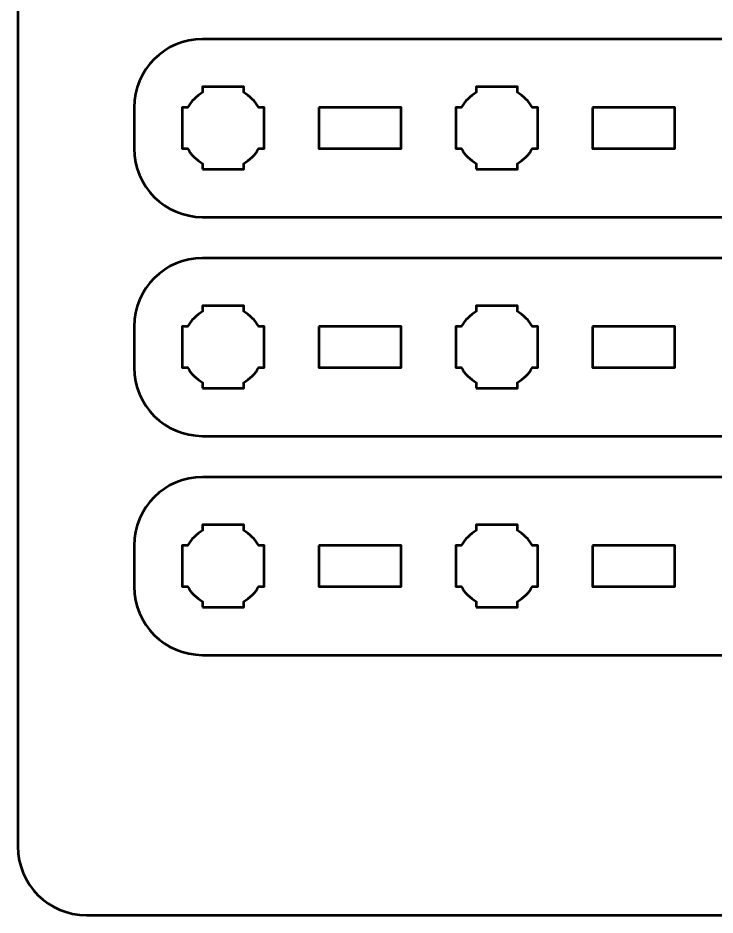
# Model space of a CAD drawing. Header units: centimetres. Extents: x -21 to 0, y -29.7 to 0.
# Drawn here: x -21 to -15.91, y -29.7 to -23.15 of the extents above; entities that cross this region are included whole.
import ezdxf

# ---------------------------------------------------------------- set-up
doc = ezdxf.new("R2010")
doc.units = ezdxf.units.CM
doc.header["$MEASUREMENT"] = 0
doc.layers.add('Layer 1', color=7, linetype='Continuous')

msp = doc.modelspace()

# ---------------------------------------------------------------- linework, layer by layer
at = {"layer": 'Layer 1', "color": 1, "lineweight": 53}
msp.add_open_spline([(-21.00003, -29.19995), (-21.00003, -29.19995), (-21.00003, -5.89992), (-21.00003, -5.89992), (-21.00003, -5.89992), (-21.00003, -5.81709), (-20.93286, -5.74992), (-20.85003, -5.74992), (-20.85003, -5.74992), (-20.7672, -5.74992), (-20.70003, -5.68275), (-20.70003, -5.59992), (-20.70003, -5.59992), (-20.70003, -5.51709), (-20.7672, -5.44992), (-20.85003, -5.44992), (-20.85003, -5.44992), (-20.93286, -5.44992), (-21.00003, -5.38275), (-21.00003, -5.29992), (-21.00003, -5.29992), (-21.00003, -5.21709), (-20.93286, -5.14992), (-20.85003, -5.14992), (-20.85003, -5.14992), (-20.7672, -5.14992), (-20.70003, -5.08275), (-20.70003, -4.99992), (-20.70003, -4.99992), (-20.70003, -4.91709), (-20.7672, -4.84992), (-20.85003, -4.84992), (-20.85003, -4.84992), (-20.93286, -4.84992), (-21.00003, -4.78275), (-21.00003, -4.69992), (-21.00003, -4.69992), (-21.00003, -4.61709), (-20.93286, -4.54992), (-20.85003, -4.54992), (-20.85003, -4.54992), (-20.7672, -4.54992), (-20.70003, -4.48275), (-20.70003, -4.39992), (-20.70003, -4.39992), (-20.70003, -4.31709), (-20.7672, -4.24992), (-20.85003, -4.24992), (-20.85003, -4.24992), (-20.93286, -4.24992), (-21.00003, -4.18275), (-21.00003, -4.09992), (-21.00003, -4.09992), (-21.00003, -4.01709), (-20.93286, -3.94992), (-20.85003, -3.94992), (-20.85003, -3.94992), (-20.7672, -3.94992), (-20.70003, -3.88275), (-20.70003, -3.79992), (-20.70003, -3.79992), (-20.70003, -3.71709), (-20.7672, -3.64992), (-20.85003, -3.64992), (-20.85003, -3.64992), (-20.93286, -3.64992), (-21.00003, -3.58275), (-21.00003, -3.49992), (-21.00003, -3.49992), (-21.00003, -3.41709), (-20.93286, -3.34992), (-20.85003, -3.34992), (-20.85003, -3.34992), (-20.7672, -3.34992), (-20.70003, -3.28275), (-20.70003, -3.19992), (-20.70003, -3.19992), (-20.70003, -3.11709), (-20.7672, -3.04992), (-20.85003, -3.04992), (-20.85003, -3.04992), (-20.93286, -3.04992), (-21.00003, -2.98275), (-21.00003, -2.89992), (-21.00003, -2.89992), (-21.00003, -2.81709), (-20.93286, -2.74992), (-20.85003, -2.74992), (-20.85003, -2.74992), (-20.7672, -2.74992), (-20.70003, -2.68275), (-20.70003, -2.59992), (-20.70003, -2.59992), (-20.70003, -2.51709), (-20.7672, -2.44992), (-20.85003, -2.44992), (-20.85003, -2.44992), (-20.93286, -2.44992), (-21.00003, -2.38275), (-21.00003, -2.29992), (-21.00003, -2.29992), (-21.00003, -2.21709), (-20.93286, -2.14992), (-20.85003, -2.14992), (-20.85003, -2.14992), (-20.7672, -2.14992), (-20.70003, -2.08275), (-20.70003, -1.99992), (-20.70003, -1.99992), (-20.70003, -1.91709), (-20.7672, -1.84992), (-20.85003, -1.84992), (-20.85003, -1.84992), (-20.93286, -1.84992), (-21.00003, -1.78275), (-21.00003, -1.69992), (-21.00003, -1.69992), (-21.00003, -1.61709), (-20.93286, -1.54992), (-20.85003, -1.54992), (-20.85003, -1.54992), (-20.7672, -1.54992), (-20.70003, -1.48275), (-20.70003, -1.39992), (-20.70003, -1.39992), (-20.70003, -1.31709), (-20.7672, -1.24992), (-20.85003, -1.24992), (-20.85003, -1.24992), (-20.93286, -1.24992), (-21.00003, -1.18275), (-21.00003, -1.09992), (-21.00003, -1.09992), (-21.00003, -1.09992), (-21.00003, -0.49992), (-21.00003, -0.49992), (-21.00003, -0.49992), (-21.00003, -0.22295), (-20.77694, 0.00004), (-20.49994, 0.00004), (-20.49994, 0.00004), (-20.49994, 0.00004), (-0.50008, 0.00004), (-0.50008, 0.00004), (-0.50008, 0.00004), (-0.22294, 0.00004), (0.00002, -0.22295), (0.00002, -0.49992), (0.00002, -0.49992), (0.00002, -0.49992), (0.00002, -29.19995), (0.00002, -29.19995), (0.00002, -29.19995), (0.00002, -29.47695), (-0.22294, -29.70004), (-0.50008, -29.70004), (-0.50008, -29.70004), (-0.50008, -29.70004), (-20.49994, -29.70004), (-20.49994, -29.70004), (-20.49994, -29.70004), (-20.77694, -29.70004), (-21.00003, -29.47695), (-21.00003, -29.19995)], degree=3, knots=[0, 0, 0, 0, 0.0243902, 0.0243902, 0.0243902, 0.0243902, 0.0487805, 0.0487805, 0.0487805, 0.0487805, 0.0731707, 0.0731707, 0.0731707, 0.0731707, 0.097561, 0.097561, 0.097561, 0.097561, 0.1219512, 0.1219512, 0.1219512, 0.1219512, 0.1463415, 0.1463415, 0.1463415, 0.1463415, 0.1707317, 0.1707317, 0.1707317, 0.1707317, 0.195122, 0.195122, 0.195122, 0.195122, 0.2195122, 0.2195122, 0.2195122, 0.2195122, 0.2439024, 0.2439024, 0.2439024, 0.2439024, 0.2682927, 0.2682927, 0.2682927, 0.2682927, 0.2926829, 0.2926829, 0.2926829, 0.2926829, 0.3170732, 0.3170732, 0.3170732, 0.3170732, 0.3414634, 0.3414634, 0.3414634, 0.3414634, 0.3658537, 0.3658537, 0.3658537, 0.3658537, 0.3902439, 0.3902439, 0.3902439, 0.3902439, 0.4146341, 0.4146341, 0.4146341, 0.4146341, 0.4390244, 0.4390244, 0.4390244, 0.4390244, 0.4634146, 0.4634146, 0.4634146, 0.4634146, 0.4878049, 0.4878049, 0.4878049, 0.4878049, 0.5121951, 0.5121951, 0.5121951, 0.5121951, 0.5365854, 0.5365854, 0.5365854, 0.5365854, 0.5609756, 0.5609756, 0.5609756, 0.5609756, 0.5853659, 0.5853659, 0.5853659, 0.5853659, 0.6097561, 0.6097561, 0.6097561, 0.6097561, 0.6341463, 0.6341463, 0.6341463, 0.6341463, 0.6585366, 0.6585366, 0.6585366, 0.6585366, 0.6829268, 0.6829268, 0.6829268, 0.6829268, 0.7073171, 0.7073171, 0.7073171, 0.7073171, 0.7317073, 0.7317073, 0.7317073, 0.7317073, 0.7560976, 0.7560976, 0.7560976, 0.7560976, 0.7804878, 0.7804878, 0.7804878, 0.7804878, 0.804878, 0.804878, 0.804878, 0.804878, 0.8292683, 0.8292683, 0.8292683, 0.8292683, 0.8536585, 0.8536585, 0.8536585, 0.8536585, 0.8780488, 0.8780488, 0.8780488, 0.8780488, 0.902439, 0.902439, 0.902439, 0.902439, 0.9268293, 0.9268293, 0.9268293, 0.9268293, 0.9512195, 0.9512195, 0.9512195, 0.9512195, 0.9756098, 0.9756098, 0.9756098, 0.9756098, 1, 1, 1, 1], dxfattribs=at)
at = {"layer": 'Layer 1', "color": 3, "lineweight": 53}
for points in [[(-19.64996, -23.29999), (-19.64996, -23.29999), (-11.35005, -23.29999), (-11.35005, -23.29999), (-11.35005, -23.29999), (-11.07305, -23.29999), (-10.84995, -23.52308), (-10.84995, -23.80008), (-10.84995, -23.80008), (-10.84995, -23.80008), (-10.84995, -24.10009), (-10.84995, -24.10009), (-10.84995, -24.10009), (-10.84995, -24.37705), (-11.07305, -24.60001), (-11.35005, -24.60001), (-11.35005, -24.60001), (-11.35005, -24.60001), (-19.64996, -24.60001), (-19.64996, -24.60001), (-19.64996, -24.60001), (-19.92696, -24.60001), (-20.15006, -24.37705), (-20.15006, -24.10009), (-20.15006, -24.10009), (-20.15006, -24.10009), (-20.15006, -23.80008), (-20.15006, -23.80008), (-20.15006, -23.80008), (-20.15006, -23.52308), (-19.92696, -23.29999), (-19.64996, -23.29999)], [(-19.64996, -24.89999), (-19.64996, -24.89999), (-11.35005, -24.89999), (-11.35005, -24.89999), (-11.35005, -24.89999), (-11.07305, -24.89999), (-10.84995, -25.12308), (-10.84995, -25.40008), (-10.84995, -25.40008), (-10.84995, -25.40008), (-10.84995, -25.70009), (-10.84995, -25.70009), (-10.84995, -25.70009), (-10.84995, -25.97705), (-11.07305, -26.20001), (-11.35005, -26.20001), (-11.35005, -26.20001), (-11.35005, -26.20001), (-19.64996, -26.20001), (-19.64996, -26.20001), (-19.64996, -26.20001), (-19.92696, -26.20001), (-20.15006, -25.97705), (-20.15006, -25.70009), (-20.15006, -25.70009), (-20.15006, -25.70009), (-20.15006, -25.40008), (-20.15006, -25.40008), (-20.15006, -25.40008), (-20.15006, -25.12308), (-19.92696, -24.89999), (-19.64996, -24.89999)], [(-19.64996, -26.49999), (-19.64996, -26.49999), (-11.35005, -26.49999), (-11.35005, -26.49999), (-11.35005, -26.49999), (-11.07305, -26.49999), (-10.84995, -26.72308), (-10.84995, -27.00008), (-10.84995, -27.00008), (-10.84995, -27.00008), (-10.84995, -27.30009), (-10.84995, -27.30009), (-10.84995, -27.30009), (-10.84995, -27.57705), (-11.07305, -27.80001), (-11.35005, -27.80001), (-11.35005, -27.80001), (-11.35005, -27.80001), (-19.64996, -27.80001), (-19.64996, -27.80001), (-19.64996, -27.80001), (-19.92696, -27.80001), (-20.15006, -27.57705), (-20.15006, -27.30009), (-20.15006, -27.30009), (-20.15006, -27.30009), (-20.15006, -27.00008), (-20.15006, -27.00008), (-20.15006, -27.00008), (-20.15006, -26.72308), (-19.92696, -26.49999), (-19.64996, -26.49999)]]:
    msp.add_open_spline(points, degree=3, knots=[0, 0, 0, 0, 0.125, 0.125, 0.125, 0.125, 0.25, 0.25, 0.25, 0.25, 0.375, 0.375, 0.375, 0.375, 0.5, 0.5, 0.5, 0.5, 0.625, 0.625, 0.625, 0.625, 0.75, 0.75, 0.75, 0.75, 0.875, 0.875, 0.875, 0.875, 1, 1, 1, 1], dxfattribs=at)
at = {"layer": 'Layer 1', "lineweight": 53}
for points, knots in [([(-19.64996, -24.25002), (-19.64996, -24.25002), (-19.64996, -24.20991), (-19.64996, -24.20991), (-19.64996, -24.20991), (-19.69557, -24.18359), (-19.7335, -24.14556), (-19.75982, -24.10009), (-19.75982, -24.10009), (-19.75982, -24.10009), (-19.80003, -24.10009), (-19.80003, -24.10009), (-19.80003, -24.10009), (-19.80003, -24.10009), (-19.80003, -23.95001), (-19.80003, -23.95001), (-19.80003, -23.95001), (-19.80003, -23.95001), (-19.80003, -23.80008), (-19.80003, -23.80008), (-19.80003, -23.80008), (-19.80003, -23.80008), (-19.75982, -23.80008), (-19.75982, -23.80008), (-19.75982, -23.80008), (-19.7335, -23.75447), (-19.69557, -23.71655), (-19.64996, -23.69023), (-19.64996, -23.69023), (-19.64996, -23.69023), (-19.64996, -23.65001), (-19.64996, -23.65001), (-19.64996, -23.65001), (-19.64996, -23.65001), (-19.50003, -23.65001), (-19.50003, -23.65001), (-19.50003, -23.65001), (-19.50003, -23.65001), (-19.34996, -23.65001), (-19.34996, -23.65001), (-19.34996, -23.65001), (-19.34996, -23.65001), (-19.34996, -23.69023), (-19.34996, -23.69023), (-19.34996, -23.69023), (-19.30449, -23.71655), (-19.26646, -23.75447), (-19.24014, -23.80008), (-19.24014, -23.80008), (-19.24014, -23.80008), (-19.20003, -23.80008), (-19.20003, -23.80008), (-19.20003, -23.80008), (-19.20003, -23.80008), (-19.20003, -23.95001), (-19.20003, -23.95001), (-19.20003, -23.95001), (-19.20003, -23.95001), (-19.20003, -24.10009), (-19.20003, -24.10009), (-19.20003, -24.10009), (-19.20003, -24.10009), (-19.24014, -24.10009), (-19.24014, -24.10009), (-19.24014, -24.10009), (-19.26646, -24.14556), (-19.30449, -24.18359), (-19.34996, -24.20991), (-19.34996, -24.20991), (-19.34996, -24.20991), (-19.34996, -24.25002), (-19.34996, -24.25002), (-19.34996, -24.25002), (-19.34996, -24.25002), (-19.50003, -24.25002), (-19.50003, -24.25002), (-19.50003, -24.25002), (-19.50003, -24.25002), (-19.64996, -24.25002), (-19.64996, -24.25002)], [0, 0, 0, 0, 0.05, 0.05, 0.05, 0.05, 0.1, 0.1, 0.1, 0.1, 0.15, 0.15, 0.15, 0.15, 0.2, 0.2, 0.2, 0.2, 0.25, 0.25, 0.25, 0.25, 0.3, 0.3, 0.3, 0.3, 0.35, 0.35, 0.35, 0.35, 0.4, 0.4, 0.4, 0.4, 0.45, 0.45, 0.45, 0.45, 0.5, 0.5, 0.5, 0.5, 0.55, 0.55, 0.55, 0.55, 0.6, 0.6, 0.6, 0.6, 0.65, 0.65, 0.65, 0.65, 0.7, 0.7, 0.7, 0.7, 0.75, 0.75, 0.75, 0.75, 0.8, 0.8, 0.8, 0.8, 0.85, 0.85, 0.85, 0.85, 0.9, 0.9, 0.9, 0.9, 0.95, 0.95, 0.95, 0.95, 1, 1, 1, 1]), ([(-17.65003, -24.25002), (-17.65003, -24.25002), (-17.65003, -24.20991), (-17.65003, -24.20991), (-17.65003, -24.20991), (-17.6955, -24.18359), (-17.73353, -24.14556), (-17.75985, -24.10009), (-17.75985, -24.10009), (-17.75985, -24.10009), (-17.79996, -24.10009), (-17.79996, -24.10009), (-17.79996, -24.10009), (-17.79996, -24.10009), (-17.79996, -23.95001), (-17.79996, -23.95001), (-17.79996, -23.95001), (-17.79996, -23.95001), (-17.79996, -23.80008), (-17.79996, -23.80008), (-17.79996, -23.80008), (-17.79996, -23.80008), (-17.75985, -23.80008), (-17.75985, -23.80008), (-17.75985, -23.80008), (-17.73353, -23.75447), (-17.6955, -23.71655), (-17.65003, -23.69023), (-17.65003, -23.69023), (-17.65003, -23.69023), (-17.65003, -23.65001), (-17.65003, -23.65001), (-17.65003, -23.65001), (-17.65003, -23.65001), (-17.49996, -23.65001), (-17.49996, -23.65001), (-17.49996, -23.65001), (-17.49996, -23.65001), (-17.35003, -23.65001), (-17.35003, -23.65001), (-17.35003, -23.65001), (-17.35003, -23.65001), (-17.35003, -23.69023), (-17.35003, -23.69023), (-17.35003, -23.69023), (-17.30455, -23.71655), (-17.26652, -23.75447), (-17.24021, -23.80008), (-17.24021, -23.80008), (-17.24021, -23.80008), (-17.19995, -23.80008), (-17.19995, -23.80008), (-17.19995, -23.80008), (-17.19995, -23.80008), (-17.19995, -23.95001), (-17.19995, -23.95001), (-17.19995, -23.95001), (-17.19995, -23.95001), (-17.19995, -24.10009), (-17.19995, -24.10009), (-17.19995, -24.10009), (-17.19995, -24.10009), (-17.24021, -24.10009), (-17.24021, -24.10009), (-17.24021, -24.10009), (-17.26652, -24.14556), (-17.30455, -24.18359), (-17.35003, -24.20991), (-17.35003, -24.20991), (-17.35003, -24.20991), (-17.35003, -24.25002), (-17.35003, -24.25002), (-17.35003, -24.25002), (-17.35003, -24.25002), (-17.49996, -24.25002), (-17.49996, -24.25002), (-17.49996, -24.25002), (-17.49996, -24.25002), (-17.65003, -24.25002), (-17.65003, -24.25002)], [0, 0, 0, 0, 0.05, 0.05, 0.05, 0.05, 0.1, 0.1, 0.1, 0.1, 0.15, 0.15, 0.15, 0.15, 0.2, 0.2, 0.2, 0.2, 0.25, 0.25, 0.25, 0.25, 0.3, 0.3, 0.3, 0.3, 0.35, 0.35, 0.35, 0.35, 0.4, 0.4, 0.4, 0.4, 0.45, 0.45, 0.45, 0.45, 0.5, 0.5, 0.5, 0.5, 0.55, 0.55, 0.55, 0.55, 0.6, 0.6, 0.6, 0.6, 0.65, 0.65, 0.65, 0.65, 0.7, 0.7, 0.7, 0.7, 0.75, 0.75, 0.75, 0.75, 0.8, 0.8, 0.8, 0.8, 0.85, 0.85, 0.85, 0.85, 0.9, 0.9, 0.9, 0.9, 0.95, 0.95, 0.95, 0.95, 1, 1, 1, 1]), ([(-18.80001, -23.80008), (-18.80001, -23.80008), (-18.20001, -23.80008), (-18.20001, -23.80008), (-18.20001, -23.80008), (-18.20001, -23.80008), (-18.20001, -24.10009), (-18.20001, -24.10009), (-18.20001, -24.10009), (-18.20001, -24.10009), (-18.80001, -24.10009), (-18.80001, -24.10009), (-18.80001, -24.10009), (-18.80001, -24.10009), (-18.80001, -23.80008), (-18.80001, -23.80008)], [0, 0, 0, 0, 0.25, 0.25, 0.25, 0.25, 0.5, 0.5, 0.5, 0.5, 0.75, 0.75, 0.75, 0.75, 1, 1, 1, 1]), ([(-16.80005, -23.80008), (-16.80005, -23.80008), (-16.20004, -23.80008), (-16.20004, -23.80008), (-16.20004, -23.80008), (-16.20004, -23.80008), (-16.20004, -24.10009), (-16.20004, -24.10009), (-16.20004, -24.10009), (-16.20004, -24.10009), (-16.80005, -24.10009), (-16.80005, -24.10009), (-16.80005, -24.10009), (-16.80005, -24.10009), (-16.80005, -23.80008), (-16.80005, -23.80008)], [0, 0, 0, 0, 0.25, 0.25, 0.25, 0.25, 0.5, 0.5, 0.5, 0.5, 0.75, 0.75, 0.75, 0.75, 1, 1, 1, 1]), ([(-19.64996, -25.85002), (-19.64996, -25.85002), (-19.64996, -25.80991), (-19.64996, -25.80991), (-19.64996, -25.80991), (-19.69557, -25.78359), (-19.7335, -25.74556), (-19.75982, -25.70009), (-19.75982, -25.70009), (-19.75982, -25.70009), (-19.80003, -25.70009), (-19.80003, -25.70009), (-19.80003, -25.70009), (-19.80003, -25.70009), (-19.80003, -25.55001), (-19.80003, -25.55001), (-19.80003, -25.55001), (-19.80003, -25.55001), (-19.80003, -25.40008), (-19.80003, -25.40008), (-19.80003, -25.40008), (-19.80003, -25.40008), (-19.75982, -25.40008), (-19.75982, -25.40008), (-19.75982, -25.40008), (-19.7335, -25.35447), (-19.69557, -25.31655), (-19.64996, -25.29023), (-19.64996, -25.29023), (-19.64996, -25.29023), (-19.64996, -25.25001), (-19.64996, -25.25001), (-19.64996, -25.25001), (-19.64996, -25.25001), (-19.50003, -25.25001), (-19.50003, -25.25001), (-19.50003, -25.25001), (-19.50003, -25.25001), (-19.34996, -25.25001), (-19.34996, -25.25001), (-19.34996, -25.25001), (-19.34996, -25.25001), (-19.34996, -25.29023), (-19.34996, -25.29023), (-19.34996, -25.29023), (-19.30449, -25.31655), (-19.26646, -25.35447), (-19.24014, -25.40008), (-19.24014, -25.40008), (-19.24014, -25.40008), (-19.20003, -25.40008), (-19.20003, -25.40008), (-19.20003, -25.40008), (-19.20003, -25.40008), (-19.20003, -25.55001), (-19.20003, -25.55001), (-19.20003, -25.55001), (-19.20003, -25.55001), (-19.20003, -25.70009), (-19.20003, -25.70009), (-19.20003, -25.70009), (-19.20003, -25.70009), (-19.24014, -25.70009), (-19.24014, -25.70009), (-19.24014, -25.70009), (-19.26646, -25.74556), (-19.30449, -25.78359), (-19.34996, -25.80991), (-19.34996, -25.80991), (-19.34996, -25.80991), (-19.34996, -25.85002), (-19.34996, -25.85002), (-19.34996, -25.85002), (-19.34996, -25.85002), (-19.50003, -25.85002), (-19.50003, -25.85002), (-19.50003, -25.85002), (-19.50003, -25.85002), (-19.64996, -25.85002), (-19.64996, -25.85002)], [0, 0, 0, 0, 0.05, 0.05, 0.05, 0.05, 0.1, 0.1, 0.1, 0.1, 0.15, 0.15, 0.15, 0.15, 0.2, 0.2, 0.2, 0.2, 0.25, 0.25, 0.25, 0.25, 0.3, 0.3, 0.3, 0.3, 0.35, 0.35, 0.35, 0.35, 0.4, 0.4, 0.4, 0.4, 0.45, 0.45, 0.45, 0.45, 0.5, 0.5, 0.5, 0.5, 0.55, 0.55, 0.55, 0.55, 0.6, 0.6, 0.6, 0.6, 0.65, 0.65, 0.65, 0.65, 0.7, 0.7, 0.7, 0.7, 0.75, 0.75, 0.75, 0.75, 0.8, 0.8, 0.8, 0.8, 0.85, 0.85, 0.85, 0.85, 0.9, 0.9, 0.9, 0.9, 0.95, 0.95, 0.95, 0.95, 1, 1, 1, 1]), ([(-17.65003, -25.85002), (-17.65003, -25.85002), (-17.65003, -25.80991), (-17.65003, -25.80991), (-17.65003, -25.80991), (-17.6955, -25.78359), (-17.73353, -25.74556), (-17.75985, -25.70009), (-17.75985, -25.70009), (-17.75985, -25.70009), (-17.79996, -25.70009), (-17.79996, -25.70009), (-17.79996, -25.70009), (-17.79996, -25.70009), (-17.79996, -25.55001), (-17.79996, -25.55001), (-17.79996, -25.55001), (-17.79996, -25.55001), (-17.79996, -25.40008), (-17.79996, -25.40008), (-17.79996, -25.40008), (-17.79996, -25.40008), (-17.75985, -25.40008), (-17.75985, -25.40008), (-17.75985, -25.40008), (-17.73353, -25.35447), (-17.6955, -25.31655), (-17.65003, -25.29023), (-17.65003, -25.29023), (-17.65003, -25.29023), (-17.65003, -25.25001), (-17.65003, -25.25001), (-17.65003, -25.25001), (-17.65003, -25.25001), (-17.49996, -25.25001), (-17.49996, -25.25001), (-17.49996, -25.25001), (-17.49996, -25.25001), (-17.35003, -25.25001), (-17.35003, -25.25001), (-17.35003, -25.25001), (-17.35003, -25.25001), (-17.35003, -25.29023), (-17.35003, -25.29023), (-17.35003, -25.29023), (-17.30455, -25.31655), (-17.26652, -25.35447), (-17.24021, -25.40008), (-17.24021, -25.40008), (-17.24021, -25.40008), (-17.19995, -25.40008), (-17.19995, -25.40008), (-17.19995, -25.40008), (-17.19995, -25.40008), (-17.19995, -25.55001), (-17.19995, -25.55001), (-17.19995, -25.55001), (-17.19995, -25.55001), (-17.19995, -25.70009), (-17.19995, -25.70009), (-17.19995, -25.70009), (-17.19995, -25.70009), (-17.24021, -25.70009), (-17.24021, -25.70009), (-17.24021, -25.70009), (-17.26652, -25.74556), (-17.30455, -25.78359), (-17.35003, -25.80991), (-17.35003, -25.80991), (-17.35003, -25.80991), (-17.35003, -25.85002), (-17.35003, -25.85002), (-17.35003, -25.85002), (-17.35003, -25.85002), (-17.49996, -25.85002), (-17.49996, -25.85002), (-17.49996, -25.85002), (-17.49996, -25.85002), (-17.65003, -25.85002), (-17.65003, -25.85002)], [0, 0, 0, 0, 0.05, 0.05, 0.05, 0.05, 0.1, 0.1, 0.1, 0.1, 0.15, 0.15, 0.15, 0.15, 0.2, 0.2, 0.2, 0.2, 0.25, 0.25, 0.25, 0.25, 0.3, 0.3, 0.3, 0.3, 0.35, 0.35, 0.35, 0.35, 0.4, 0.4, 0.4, 0.4, 0.45, 0.45, 0.45, 0.45, 0.5, 0.5, 0.5, 0.5, 0.55, 0.55, 0.55, 0.55, 0.6, 0.6, 0.6, 0.6, 0.65, 0.65, 0.65, 0.65, 0.7, 0.7, 0.7, 0.7, 0.75, 0.75, 0.75, 0.75, 0.8, 0.8, 0.8, 0.8, 0.85, 0.85, 0.85, 0.85, 0.9, 0.9, 0.9, 0.9, 0.95, 0.95, 0.95, 0.95, 1, 1, 1, 1]), ([(-18.80001, -25.40008), (-18.80001, -25.40008), (-18.20001, -25.40008), (-18.20001, -25.40008), (-18.20001, -25.40008), (-18.20001, -25.40008), (-18.20001, -25.70009), (-18.20001, -25.70009), (-18.20001, -25.70009), (-18.20001, -25.70009), (-18.80001, -25.70009), (-18.80001, -25.70009), (-18.80001, -25.70009), (-18.80001, -25.70009), (-18.80001, -25.40008), (-18.80001, -25.40008)], [0, 0, 0, 0, 0.25, 0.25, 0.25, 0.25, 0.5, 0.5, 0.5, 0.5, 0.75, 0.75, 0.75, 0.75, 1, 1, 1, 1]), ([(-16.80005, -25.40008), (-16.80005, -25.40008), (-16.20004, -25.40008), (-16.20004, -25.40008), (-16.20004, -25.40008), (-16.20004, -25.40008), (-16.20004, -25.70009), (-16.20004, -25.70009), (-16.20004, -25.70009), (-16.20004, -25.70009), (-16.80005, -25.70009), (-16.80005, -25.70009), (-16.80005, -25.70009), (-16.80005, -25.70009), (-16.80005, -25.40008), (-16.80005, -25.40008)], [0, 0, 0, 0, 0.25, 0.25, 0.25, 0.25, 0.5, 0.5, 0.5, 0.5, 0.75, 0.75, 0.75, 0.75, 1, 1, 1, 1]), ([(-19.64996, -27.45002), (-19.64996, -27.45002), (-19.64996, -27.40991), (-19.64996, -27.40991), (-19.64996, -27.40991), (-19.69557, -27.38359), (-19.7335, -27.34556), (-19.75982, -27.30009), (-19.75982, -27.30009), (-19.75982, -27.30009), (-19.80003, -27.30009), (-19.80003, -27.30009), (-19.80003, -27.30009), (-19.80003, -27.30009), (-19.80003, -27.15001), (-19.80003, -27.15001), (-19.80003, -27.15001), (-19.80003, -27.15001), (-19.80003, -27.00008), (-19.80003, -27.00008), (-19.80003, -27.00008), (-19.80003, -27.00008), (-19.75982, -27.00008), (-19.75982, -27.00008), (-19.75982, -27.00008), (-19.7335, -26.95447), (-19.69557, -26.91655), (-19.64996, -26.89023), (-19.64996, -26.89023), (-19.64996, -26.89023), (-19.64996, -26.85001), (-19.64996, -26.85001), (-19.64996, -26.85001), (-19.64996, -26.85001), (-19.50003, -26.85001), (-19.50003, -26.85001), (-19.50003, -26.85001), (-19.50003, -26.85001), (-19.34996, -26.85001), (-19.34996, -26.85001), (-19.34996, -26.85001), (-19.34996, -26.85001), (-19.34996, -26.89023), (-19.34996, -26.89023), (-19.34996, -26.89023), (-19.30449, -26.91655), (-19.26646, -26.95447), (-19.24014, -27.00008), (-19.24014, -27.00008), (-19.24014, -27.00008), (-19.20003, -27.00008), (-19.20003, -27.00008), (-19.20003, -27.00008), (-19.20003, -27.00008), (-19.20003, -27.15001), (-19.20003, -27.15001), (-19.20003, -27.15001), (-19.20003, -27.15001), (-19.20003, -27.30009), (-19.20003, -27.30009), (-19.20003, -27.30009), (-19.20003, -27.30009), (-19.24014, -27.30009), (-19.24014, -27.30009), (-19.24014, -27.30009), (-19.26646, -27.34556), (-19.30449, -27.38359), (-19.34996, -27.40991), (-19.34996, -27.40991), (-19.34996, -27.40991), (-19.34996, -27.45002), (-19.34996, -27.45002), (-19.34996, -27.45002), (-19.34996, -27.45002), (-19.50003, -27.45002), (-19.50003, -27.45002), (-19.50003, -27.45002), (-19.50003, -27.45002), (-19.64996, -27.45002), (-19.64996, -27.45002)], [0, 0, 0, 0, 0.05, 0.05, 0.05, 0.05, 0.1, 0.1, 0.1, 0.1, 0.15, 0.15, 0.15, 0.15, 0.2, 0.2, 0.2, 0.2, 0.25, 0.25, 0.25, 0.25, 0.3, 0.3, 0.3, 0.3, 0.35, 0.35, 0.35, 0.35, 0.4, 0.4, 0.4, 0.4, 0.45, 0.45, 0.45, 0.45, 0.5, 0.5, 0.5, 0.5, 0.55, 0.55, 0.55, 0.55, 0.6, 0.6, 0.6, 0.6, 0.65, 0.65, 0.65, 0.65, 0.7, 0.7, 0.7, 0.7, 0.75, 0.75, 0.75, 0.75, 0.8, 0.8, 0.8, 0.8, 0.85, 0.85, 0.85, 0.85, 0.9, 0.9, 0.9, 0.9, 0.95, 0.95, 0.95, 0.95, 1, 1, 1, 1]), ([(-17.65003, -27.45002), (-17.65003, -27.45002), (-17.65003, -27.40991), (-17.65003, -27.40991), (-17.65003, -27.40991), (-17.6955, -27.38359), (-17.73353, -27.34556), (-17.75985, -27.30009), (-17.75985, -27.30009), (-17.75985, -27.30009), (-17.79996, -27.30009), (-17.79996, -27.30009), (-17.79996, -27.30009), (-17.79996, -27.30009), (-17.79996, -27.15001), (-17.79996, -27.15001), (-17.79996, -27.15001), (-17.79996, -27.15001), (-17.79996, -27.00008), (-17.79996, -27.00008), (-17.79996, -27.00008), (-17.79996, -27.00008), (-17.75985, -27.00008), (-17.75985, -27.00008), (-17.75985, -27.00008), (-17.73353, -26.95447), (-17.6955, -26.91655), (-17.65003, -26.89023), (-17.65003, -26.89023), (-17.65003, -26.89023), (-17.65003, -26.85001), (-17.65003, -26.85001), (-17.65003, -26.85001), (-17.65003, -26.85001), (-17.49996, -26.85001), (-17.49996, -26.85001), (-17.49996, -26.85001), (-17.49996, -26.85001), (-17.35003, -26.85001), (-17.35003, -26.85001), (-17.35003, -26.85001), (-17.35003, -26.85001), (-17.35003, -26.89023), (-17.35003, -26.89023), (-17.35003, -26.89023), (-17.30455, -26.91655), (-17.26652, -26.95447), (-17.24021, -27.00008), (-17.24021, -27.00008), (-17.24021, -27.00008), (-17.19995, -27.00008), (-17.19995, -27.00008), (-17.19995, -27.00008), (-17.19995, -27.00008), (-17.19995, -27.15001), (-17.19995, -27.15001), (-17.19995, -27.15001), (-17.19995, -27.15001), (-17.19995, -27.30009), (-17.19995, -27.30009), (-17.19995, -27.30009), (-17.19995, -27.30009), (-17.24021, -27.30009), (-17.24021, -27.30009), (-17.24021, -27.30009), (-17.26652, -27.34556), (-17.30455, -27.38359), (-17.35003, -27.40991), (-17.35003, -27.40991), (-17.35003, -27.40991), (-17.35003, -27.45002), (-17.35003, -27.45002), (-17.35003, -27.45002), (-17.35003, -27.45002), (-17.49996, -27.45002), (-17.49996, -27.45002), (-17.49996, -27.45002), (-17.49996, -27.45002), (-17.65003, -27.45002), (-17.65003, -27.45002)], [0, 0, 0, 0, 0.05, 0.05, 0.05, 0.05, 0.1, 0.1, 0.1, 0.1, 0.15, 0.15, 0.15, 0.15, 0.2, 0.2, 0.2, 0.2, 0.25, 0.25, 0.25, 0.25, 0.3, 0.3, 0.3, 0.3, 0.35, 0.35, 0.35, 0.35, 0.4, 0.4, 0.4, 0.4, 0.45, 0.45, 0.45, 0.45, 0.5, 0.5, 0.5, 0.5, 0.55, 0.55, 0.55, 0.55, 0.6, 0.6, 0.6, 0.6, 0.65, 0.65, 0.65, 0.65, 0.7, 0.7, 0.7, 0.7, 0.75, 0.75, 0.75, 0.75, 0.8, 0.8, 0.8, 0.8, 0.85, 0.85, 0.85, 0.85, 0.9, 0.9, 0.9, 0.9, 0.95, 0.95, 0.95, 0.95, 1, 1, 1, 1]), ([(-18.80001, -27.00008), (-18.80001, -27.00008), (-18.20001, -27.00008), (-18.20001, -27.00008), (-18.20001, -27.00008), (-18.20001, -27.00008), (-18.20001, -27.30009), (-18.20001, -27.30009), (-18.20001, -27.30009), (-18.20001, -27.30009), (-18.80001, -27.30009), (-18.80001, -27.30009), (-18.80001, -27.30009), (-18.80001, -27.30009), (-18.80001, -27.00008), (-18.80001, -27.00008)], [0, 0, 0, 0, 0.25, 0.25, 0.25, 0.25, 0.5, 0.5, 0.5, 0.5, 0.75, 0.75, 0.75, 0.75, 1, 1, 1, 1]), ([(-16.80005, -27.00008), (-16.80005, -27.00008), (-16.20004, -27.00008), (-16.20004, -27.00008), (-16.20004, -27.00008), (-16.20004, -27.00008), (-16.20004, -27.30009), (-16.20004, -27.30009), (-16.20004, -27.30009), (-16.20004, -27.30009), (-16.80005, -27.30009), (-16.80005, -27.30009), (-16.80005, -27.30009), (-16.80005, -27.30009), (-16.80005, -27.00008), (-16.80005, -27.00008)], [0, 0, 0, 0, 0.25, 0.25, 0.25, 0.25, 0.5, 0.5, 0.5, 0.5, 0.75, 0.75, 0.75, 0.75, 1, 1, 1, 1])]:
    msp.add_open_spline(points, degree=3, knots=knots, dxfattribs=at)

doc.saveas('drawing.dxf')
